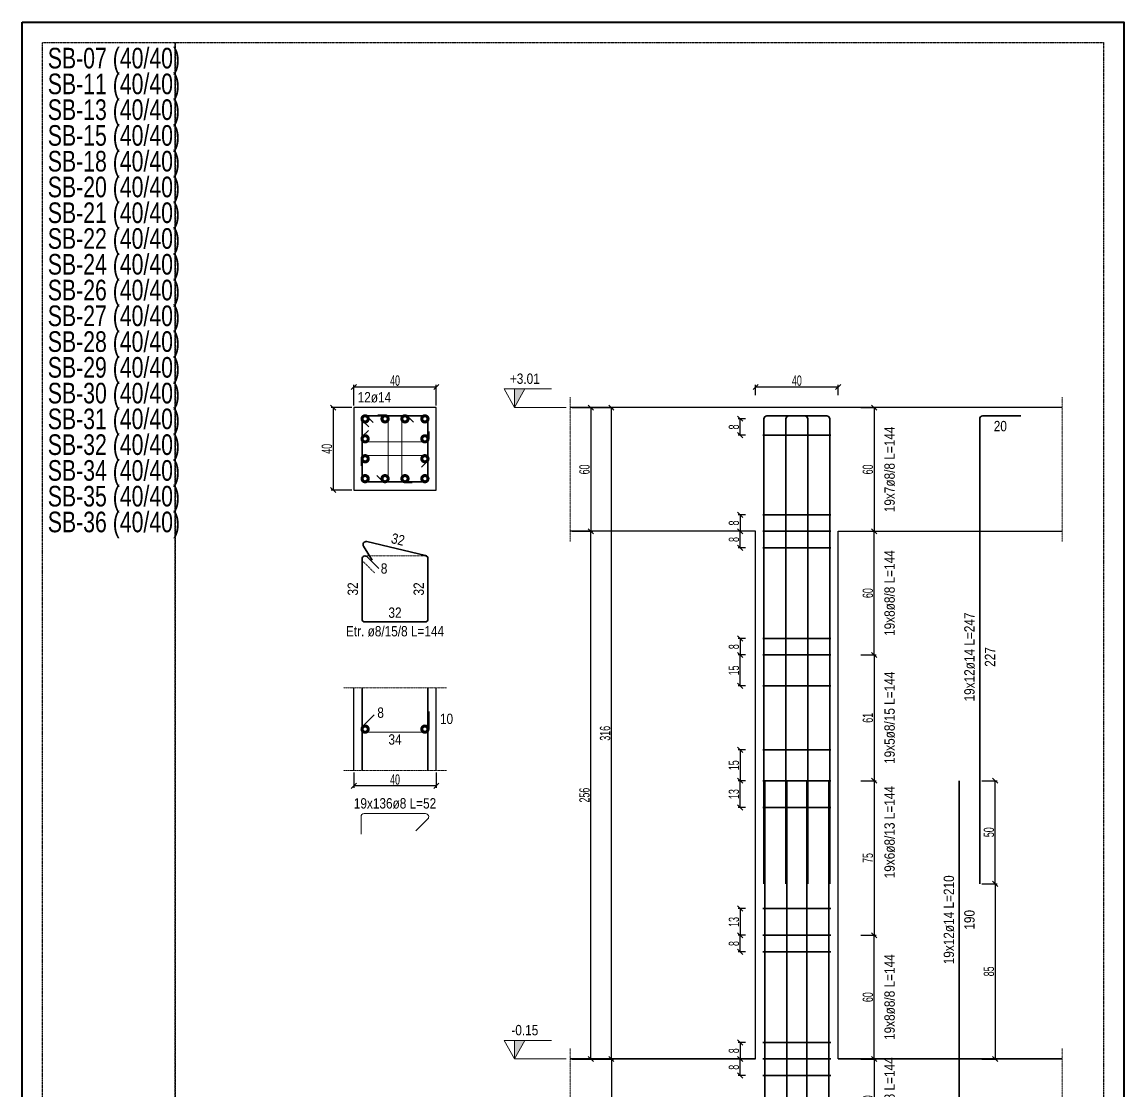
# Model space of a CAD drawing. Header units: millimetres. Extents: x -267 to 94375, y 6431 to 10838.
# Drawn here: x 46803 to 47872, y 7082 to 8119 of the extents above; entities that cross this region are included whole.
import ezdxf
from ezdxf.enums import TextEntityAlignment as Align

# ---------------------------------------------------------------- set-up
doc = ezdxf.new("R2010")
doc.units = ezdxf.units.MM
doc.header["$LTSCALE"] = 0.0001
doc.linetypes.add('DASHED', pattern=[19.05, 12.7, -6.35])
for name, color, linetype, lineweight in [('CIROZ (BEYKENT)', 140, 'Continuous', 20), ('D.GORUNUS (BEYKENT)', 253, 'DASHED', 20), ('DETAY ANTET (BEYKENT)', 5, 'Continuous', 40), ('DONATI (BEYKENT)', 4, 'Continuous', 35), ('DONATI YAZISI (BEYKENT)', 3, 'Continuous', 20), ('ETRIYE (BEYKENT)', 150, 'Continuous', 35), ('KESIT SINIRI (BEYKENT)', 241, 'DASHED', 20), ('KIRIS (BEYKENT)', 2, 'Continuous', 30), ('KOLON (BEYKENT)', 3, 'Continuous', 30), ('KOLON ISMI (BEYKENT)', 91, 'Continuous', 20), ('KOT CIZGI (BEYKENT)', 120, 'Continuous', 20), ('KOT YAZI (BEYKENT)', 7, 'Continuous', 20), ('OLCU (BEYKENT)', 14, 'Continuous', 20), ('TEMEL (BEYKENT)', 2, 'Continuous', 35)]:
    doc.layers.add(name, color=color, linetype=linetype, lineweight=lineweight)
doc.styles.add('DONATI YAZISI (BEYKENT)', font='')
doc.styles.add('KLNOLC-25', font='bahnschrift light condensed', dxfattribs={"width": 0.75, "height": 10})
doc.styles.add('KOT (BEYKENT)', font='')
doc.styles.add('YAZI (BEYKENT)', font='')
doc.styles.get('DONATI YAZISI (BEYKENT)').set_extended_font_data('Bahnschrift Light Condensed')
doc.styles.get('KOT (BEYKENT)').set_extended_font_data('Bahnschrift Light Condensed')
doc.styles.get('YAZI (BEYKENT)').set_extended_font_data('Bahnschrift Light Condensed')
doc.dimstyles.new('KLNOLC-25', dxfattribs={"dimtxt": 10, "dimasz": 5, "dimexe": 2, "dimexo": 2, "dimgap": 1, "dimtad": 1, "dimdec": 1, "dimlfac": 0.5, "dimrnd": 0.5, "dimzin": 12, "dimdsep": 46, "dimtxsty": 'KLNOLC-25', "dimblk": 'OBLIQUE', "dimblk1": 'OBLIQUE', "dimblk2": 'OBLIQUE', "dimcen": 0, "dimclrt": 7, "dimadec": 0, "dimazin": 0, "dimtfac": 1, "dimtdec": 4, "dimtix": 1, "dimtmove": 2, "dimatfit": 3, "dimfxl": 1, "dimtzin": 0, "dimarcsym": 0})

# ---------------------------------------------------------------- blocks, each defined once
blk = doc.blocks.new('_Oblique')
at = {"color": 0, "linetype": 'ByBlock', "lineweight": -2}
blk.add_line((-0.5, -0.5), (0.5, 0.5), dxfattribs=at)
blk = doc.blocks.new('*D739')
at = {"layer": 'DEFPOINTS', "color": 0, "lineweight": -3, "transparency": 16777216}
for p in [(47205, 7764.6), (47125, 7744.6), (47205, 7744.6)]:
    blk.add_point(p, dxfattribs=at)
at = {"layer": 'OLCU (BEYKENT)', "color": 0, "lineweight": -2, "transparency": 16777216}
for p, q in [((47125, 7746.6), (47125, 7766.6)), ((47125, 7764.6), (47205, 7764.6)), ((47205, 7746.6), (47205, 7766.6))]:
    blk.add_line(p, q, dxfattribs=at)
at = {"layer": 'OLCU (BEYKENT)', "color": 0, "lineweight": -2, "transparency": 16777216, "xscale": 5, "yscale": 5, "zscale": 5, "rotation": 180}
blk.add_blockref('_Oblique', (47125, 7764.6), dxfattribs=at)
at = {"layer": 'OLCU (BEYKENT)', "color": 0, "lineweight": -2, "transparency": 16777216, "xscale": 5, "yscale": 5, "zscale": 5}
blk.add_blockref('_Oblique', (47205, 7764.6), dxfattribs=at)
at = {"layer": 'OLCU (BEYKENT)', "color": 7, "transparency": 16777216, "insert": (47165, 7770.7), "char_height": 10, "attachment_point": 5, "style": 'KLNOLC-25'}
blk.add_mtext('40', dxfattribs=at)
blk = doc.blocks.new('*D740')
at = {"layer": 'DEFPOINTS', "color": 0, "lineweight": -3, "transparency": 16777216}
for p in [(47125, 7744.6), (47105, 7664.6), (47125, 7664.6)]:
    blk.add_point(p, dxfattribs=at)
at = {"layer": 'OLCU (BEYKENT)', "color": 0, "lineweight": -2, "transparency": 16777216}
for p, q in [((47123, 7744.6), (47103, 7744.6)), ((47105, 7744.6), (47105, 7664.6)), ((47123, 7664.6), (47103, 7664.6))]:
    blk.add_line(p, q, dxfattribs=at)
at = {"layer": 'OLCU (BEYKENT)', "color": 0, "lineweight": -2, "transparency": 16777216, "xscale": 5, "yscale": 5, "zscale": 5}
for p, rotation in [((47105, 7744.6), 90), ((47105, 7664.6), 270)]:
    blk.add_blockref('_Oblique', p, dxfattribs=dict(at, rotation=rotation))
at = {"layer": 'OLCU (BEYKENT)', "color": 7, "transparency": 16777216, "insert": (47098.9, 7704.6), "char_height": 10, "attachment_point": 5, "rotation": 90, "style": 'KLNOLC-25'}
blk.add_mtext('40', dxfattribs=at)
blk = doc.blocks.new('*D741')
at = {"layer": 'DEFPOINTS', "color": 0, "lineweight": -3, "transparency": 16777216}
for p in [(47732.5, 7282.6), (47732.5, 7112.6), (47747.5, 7112.6)]:
    blk.add_point(p, dxfattribs=at)
at = {"layer": 'OLCU (BEYKENT)', "color": 0, "lineweight": -2, "transparency": 16777216}
for p, q in [((47734.5, 7282.6), (47749.5, 7282.6)), ((47747.5, 7282.6), (47747.5, 7112.6)), ((47734.5, 7112.6), (47749.5, 7112.6))]:
    blk.add_line(p, q, dxfattribs=at)
at = {"layer": 'OLCU (BEYKENT)', "color": 0, "lineweight": -2, "transparency": 16777216, "xscale": 5, "yscale": 5, "zscale": 5}
for p, rotation in [((47747.5, 7282.6), 90), ((47747.5, 7112.6), 270)]:
    blk.add_blockref('_Oblique', p, dxfattribs=dict(at, rotation=rotation))
at = {"layer": 'OLCU (BEYKENT)', "color": 7, "transparency": 16777216, "insert": (47741.4, 7197.6), "char_height": 10, "attachment_point": 5, "rotation": 90, "style": 'KLNOLC-25'}
blk.add_mtext('85', dxfattribs=at)
blk = doc.blocks.new('*D742')
at = {"layer": 'DEFPOINTS', "color": 0, "lineweight": -3, "transparency": 16777216}
for p in [(47732.5, 7382.6), (47747.5, 7382.6), (47732.5, 7282.6)]:
    blk.add_point(p, dxfattribs=at)
at = {"layer": 'OLCU (BEYKENT)', "color": 0, "lineweight": -2, "transparency": 16777216}
for p, q in [((47734.5, 7382.6), (47749.5, 7382.6)), ((47747.5, 7282.6), (47747.5, 7382.6)), ((47734.5, 7282.6), (47749.5, 7282.6))]:
    blk.add_line(p, q, dxfattribs=at)
at = {"layer": 'OLCU (BEYKENT)', "color": 0, "lineweight": -2, "transparency": 16777216, "xscale": 5, "yscale": 5, "zscale": 5}
for p, rotation in [((47747.5, 7382.6), 90), ((47747.5, 7282.6), 270)]:
    blk.add_blockref('_Oblique', p, dxfattribs=dict(at, rotation=rotation))
at = {"layer": 'OLCU (BEYKENT)', "color": 7, "transparency": 16777216, "insert": (47741.4, 7332.6), "char_height": 10, "attachment_point": 5, "rotation": 90, "style": 'KLNOLC-25'}
blk.add_mtext('50', dxfattribs=at)
blk = doc.blocks.new('*D743')
at = {"layer": 'DEFPOINTS', "color": 0, "lineweight": -3, "transparency": 16777216}
for p in [(47507, 7520.6), (47500, 7504.6), (47507, 7504.6)]:
    blk.add_point(p, dxfattribs=at)
at = {"layer": 'OLCU (BEYKENT)', "color": 0, "lineweight": -2, "transparency": 16777216}
for p, q in [((47505, 7520.6), (47498, 7520.6)), ((47500, 7520.6), (47500, 7504.6)), ((47505, 7504.6), (47498, 7504.6))]:
    blk.add_line(p, q, dxfattribs=at)
at = {"layer": 'OLCU (BEYKENT)', "color": 0, "lineweight": -2, "transparency": 16777216, "xscale": 5, "yscale": 5, "zscale": 5}
for p, rotation in [((47500, 7520.6), 90), ((47500, 7504.6), 270)]:
    blk.add_blockref('_Oblique', p, dxfattribs=dict(at, rotation=rotation))
at = {"layer": 'OLCU (BEYKENT)', "color": 7, "transparency": 16777216, "insert": (47493.9, 7512.6), "char_height": 10, "attachment_point": 5, "rotation": 90, "style": 'KLNOLC-25'}
blk.add_mtext('8', dxfattribs=at)
blk = doc.blocks.new('*D744')
at = {"layer": 'DEFPOINTS', "color": 0, "lineweight": -3, "transparency": 16777216}
for p in [(47500, 7624.6), (47507, 7624.6), (47507, 7608.6)]:
    blk.add_point(p, dxfattribs=at)
at = {"layer": 'OLCU (BEYKENT)', "color": 0, "lineweight": -2, "transparency": 16777216}
for p, q in [((47505, 7624.6), (47498, 7624.6)), ((47500, 7608.6), (47500, 7624.6)), ((47505, 7608.6), (47498, 7608.6))]:
    blk.add_line(p, q, dxfattribs=at)
at = {"layer": 'OLCU (BEYKENT)', "color": 0, "lineweight": -2, "transparency": 16777216, "xscale": 5, "yscale": 5, "zscale": 5}
for p, rotation in [((47500, 7624.6), 90), ((47500, 7608.6), 270)]:
    blk.add_blockref('_Oblique', p, dxfattribs=dict(at, rotation=rotation))
at = {"layer": 'OLCU (BEYKENT)', "color": 7, "transparency": 16777216, "insert": (47493.9, 7616.6), "char_height": 10, "attachment_point": 5, "rotation": 90, "style": 'KLNOLC-25'}
blk.add_mtext('8', dxfattribs=at)
blk = doc.blocks.new('*D745')
at = {"layer": 'DEFPOINTS', "color": 0, "lineweight": -3, "transparency": 16777216}
for p in [(47507, 7640.6), (47500, 7624.6), (47507, 7624.6)]:
    blk.add_point(p, dxfattribs=at)
at = {"layer": 'OLCU (BEYKENT)', "color": 0, "lineweight": -2, "transparency": 16777216}
for p, q in [((47505, 7640.6), (47498, 7640.6)), ((47500, 7640.6), (47500, 7624.6)), ((47505, 7624.6), (47498, 7624.6))]:
    blk.add_line(p, q, dxfattribs=at)
at = {"layer": 'OLCU (BEYKENT)', "color": 0, "lineweight": -2, "transparency": 16777216, "xscale": 5, "yscale": 5, "zscale": 5}
for p, rotation in [((47500, 7640.6), 90), ((47500, 7624.6), 270)]:
    blk.add_blockref('_Oblique', p, dxfattribs=dict(at, rotation=rotation))
at = {"layer": 'OLCU (BEYKENT)', "color": 7, "transparency": 16777216, "insert": (47493.9, 7632.6), "char_height": 10, "attachment_point": 5, "rotation": 90, "style": 'KLNOLC-25'}
blk.add_mtext('8', dxfattribs=at)
blk = doc.blocks.new('*D746')
at = {"layer": 'DEFPOINTS', "color": 0, "lineweight": -3, "transparency": 16777216}
for p in [(47500, 7733.8), (47507, 7733.8), (47507, 7717.8)]:
    blk.add_point(p, dxfattribs=at)
at = {"layer": 'OLCU (BEYKENT)', "color": 0, "lineweight": -2, "transparency": 16777216}
for p, q in [((47505, 7733.8), (47498, 7733.8)), ((47500, 7717.8), (47500, 7733.8)), ((47505, 7717.8), (47498, 7717.8))]:
    blk.add_line(p, q, dxfattribs=at)
at = {"layer": 'OLCU (BEYKENT)', "color": 0, "lineweight": -2, "transparency": 16777216, "xscale": 5, "yscale": 5, "zscale": 5}
for p, rotation in [((47500, 7733.8), 90), ((47500, 7717.8), 270)]:
    blk.add_blockref('_Oblique', p, dxfattribs=dict(at, rotation=rotation))
at = {"layer": 'OLCU (BEYKENT)', "color": 7, "transparency": 16777216, "insert": (47493.9, 7725.8), "char_height": 10, "attachment_point": 5, "rotation": 90, "style": 'KLNOLC-25'}
blk.add_mtext('8', dxfattribs=at)
blk = doc.blocks.new('*D747')
at = {"layer": 'DEFPOINTS', "color": 0, "lineweight": -3, "transparency": 16777216}
for p in [(47615, 7624.6), (47630, 7624.6), (47615, 7504.6)]:
    blk.add_point(p, dxfattribs=at)
at = {"layer": 'OLCU (BEYKENT)', "color": 0, "lineweight": -2, "transparency": 16777216}
for p, q in [((47617, 7624.6), (47632, 7624.6)), ((47630, 7504.6), (47630, 7624.6)), ((47617, 7504.6), (47632, 7504.6))]:
    blk.add_line(p, q, dxfattribs=at)
at = {"layer": 'OLCU (BEYKENT)', "color": 0, "lineweight": -2, "transparency": 16777216, "xscale": 5, "yscale": 5, "zscale": 5}
for p, rotation in [((47630, 7624.6), 90), ((47630, 7504.6), 270)]:
    blk.add_blockref('_Oblique', p, dxfattribs=dict(at, rotation=rotation))
at = {"layer": 'OLCU (BEYKENT)', "color": 7, "transparency": 16777216, "insert": (47623.9, 7564.6), "char_height": 10, "attachment_point": 5, "rotation": 90, "style": 'KLNOLC-25'}
blk.add_mtext('60', dxfattribs=at)
blk = doc.blocks.new('*D748')
at = {"layer": 'DEFPOINTS', "color": 0, "lineweight": -3, "transparency": 16777216}
for p in [(47615, 7744.6), (47615, 7624.6), (47630, 7624.6)]:
    blk.add_point(p, dxfattribs=at)
at = {"layer": 'OLCU (BEYKENT)', "color": 0, "lineweight": -2, "transparency": 16777216}
for p, q in [((47617, 7744.6), (47632, 7744.6)), ((47630, 7744.6), (47630, 7624.6)), ((47617, 7624.6), (47632, 7624.6))]:
    blk.add_line(p, q, dxfattribs=at)
at = {"layer": 'OLCU (BEYKENT)', "color": 0, "lineweight": -2, "transparency": 16777216, "xscale": 5, "yscale": 5, "zscale": 5}
for p, rotation in [((47630, 7744.6), 90), ((47630, 7624.6), 270)]:
    blk.add_blockref('_Oblique', p, dxfattribs=dict(at, rotation=rotation))
at = {"layer": 'OLCU (BEYKENT)', "color": 7, "transparency": 16777216, "insert": (47623.9, 7684.6), "char_height": 10, "attachment_point": 5, "rotation": 90, "style": 'KLNOLC-25'}
blk.add_mtext('60', dxfattribs=at)
blk = doc.blocks.new('*D749')
at = {"layer": 'DEFPOINTS', "color": 0, "lineweight": -3, "transparency": 16777216}
for p in [(47507, 7412.6), (47500, 7382.6), (47507, 7382.6)]:
    blk.add_point(p, dxfattribs=at)
at = {"layer": 'OLCU (BEYKENT)', "color": 0, "lineweight": -2, "transparency": 16777216}
for p, q in [((47505, 7412.6), (47498, 7412.6)), ((47500, 7412.6), (47500, 7382.6)), ((47505, 7382.6), (47498, 7382.6))]:
    blk.add_line(p, q, dxfattribs=at)
at = {"layer": 'OLCU (BEYKENT)', "color": 0, "lineweight": -2, "transparency": 16777216, "xscale": 5, "yscale": 5, "zscale": 5}
for p, rotation in [((47500, 7412.6), 90), ((47500, 7382.6), 270)]:
    blk.add_blockref('_Oblique', p, dxfattribs=dict(at, rotation=rotation))
at = {"layer": 'OLCU (BEYKENT)', "color": 7, "transparency": 16777216, "insert": (47493.9, 7397.6), "char_height": 10, "attachment_point": 5, "rotation": 90, "style": 'KLNOLC-25'}
blk.add_mtext('15', dxfattribs=at)
blk = doc.blocks.new('*D750')
at = {"layer": 'DEFPOINTS', "color": 0, "lineweight": -3, "transparency": 16777216}
for p in [(47500, 7504.6), (47507, 7504.6), (47507, 7474.6)]:
    blk.add_point(p, dxfattribs=at)
at = {"layer": 'OLCU (BEYKENT)', "color": 0, "lineweight": -2, "transparency": 16777216}
for p, q in [((47505, 7504.6), (47498, 7504.6)), ((47500, 7474.6), (47500, 7504.6)), ((47505, 7474.6), (47498, 7474.6))]:
    blk.add_line(p, q, dxfattribs=at)
at = {"layer": 'OLCU (BEYKENT)', "color": 0, "lineweight": -2, "transparency": 16777216, "xscale": 5, "yscale": 5, "zscale": 5}
for p, rotation in [((47500, 7504.6), 90), ((47500, 7474.6), 270)]:
    blk.add_blockref('_Oblique', p, dxfattribs=dict(at, rotation=rotation))
at = {"layer": 'OLCU (BEYKENT)', "color": 7, "transparency": 16777216, "insert": (47493.9, 7489.6), "char_height": 10, "attachment_point": 5, "rotation": 90, "style": 'KLNOLC-25'}
blk.add_mtext('15', dxfattribs=at)
blk = doc.blocks.new('*D751')
at = {"layer": 'DEFPOINTS', "color": 0, "lineweight": -3, "transparency": 16777216}
for p in [(47615, 7504.6), (47615, 7382.6), (47630, 7382.6)]:
    blk.add_point(p, dxfattribs=at)
at = {"layer": 'OLCU (BEYKENT)', "color": 0, "lineweight": -2, "transparency": 16777216}
for p, q in [((47617, 7504.6), (47632, 7504.6)), ((47630, 7504.6), (47630, 7382.6)), ((47617, 7382.6), (47632, 7382.6))]:
    blk.add_line(p, q, dxfattribs=at)
at = {"layer": 'OLCU (BEYKENT)', "color": 0, "lineweight": -2, "transparency": 16777216, "xscale": 5, "yscale": 5, "zscale": 5}
for p, rotation in [((47630, 7504.6), 90), ((47630, 7382.6), 270)]:
    blk.add_blockref('_Oblique', p, dxfattribs=dict(at, rotation=rotation))
at = {"layer": 'OLCU (BEYKENT)', "color": 7, "transparency": 16777216, "insert": (47623.9, 7443.6), "char_height": 10, "attachment_point": 5, "rotation": 90, "style": 'KLNOLC-25'}
blk.add_mtext('61', dxfattribs=at)
blk = doc.blocks.new('*D752')
at = {"layer": 'DEFPOINTS', "color": 0, "lineweight": -3, "transparency": 16777216}
for p in [(47507, 7258.6), (47500, 7232.6), (47507, 7232.6)]:
    blk.add_point(p, dxfattribs=at)
at = {"layer": 'OLCU (BEYKENT)', "color": 0, "lineweight": -2, "transparency": 16777216}
for p, q in [((47505, 7258.6), (47498, 7258.6)), ((47500, 7258.6), (47500, 7232.6)), ((47505, 7232.6), (47498, 7232.6))]:
    blk.add_line(p, q, dxfattribs=at)
at = {"layer": 'OLCU (BEYKENT)', "color": 0, "lineweight": -2, "transparency": 16777216, "xscale": 5, "yscale": 5, "zscale": 5}
for p, rotation in [((47500, 7258.6), 90), ((47500, 7232.6), 270)]:
    blk.add_blockref('_Oblique', p, dxfattribs=dict(at, rotation=rotation))
at = {"layer": 'OLCU (BEYKENT)', "color": 7, "transparency": 16777216, "insert": (47493.9, 7245.6), "char_height": 10, "attachment_point": 5, "rotation": 90, "style": 'KLNOLC-25'}
blk.add_mtext('13', dxfattribs=at)
blk = doc.blocks.new('*D753')
at = {"layer": 'DEFPOINTS', "color": 0, "lineweight": -3, "transparency": 16777216}
for p in [(47500, 7382.6), (47507, 7382.6), (47507, 7356.6)]:
    blk.add_point(p, dxfattribs=at)
at = {"layer": 'OLCU (BEYKENT)', "color": 0, "lineweight": -2, "transparency": 16777216}
for p, q in [((47505, 7382.6), (47498, 7382.6)), ((47500, 7356.6), (47500, 7382.6)), ((47505, 7356.6), (47498, 7356.6))]:
    blk.add_line(p, q, dxfattribs=at)
at = {"layer": 'OLCU (BEYKENT)', "color": 0, "lineweight": -2, "transparency": 16777216, "xscale": 5, "yscale": 5, "zscale": 5}
for p, rotation in [((47500, 7382.6), 90), ((47500, 7356.6), 270)]:
    blk.add_blockref('_Oblique', p, dxfattribs=dict(at, rotation=rotation))
at = {"layer": 'OLCU (BEYKENT)', "color": 7, "transparency": 16777216, "insert": (47493.9, 7369.6), "char_height": 10, "attachment_point": 5, "rotation": 90, "style": 'KLNOLC-25'}
blk.add_mtext('13', dxfattribs=at)
blk = doc.blocks.new('*D754')
at = {"layer": 'DEFPOINTS', "color": 0, "lineweight": -3, "transparency": 16777216}
for p in [(47615, 7382.6), (47615, 7232.6), (47630, 7232.6)]:
    blk.add_point(p, dxfattribs=at)
at = {"layer": 'OLCU (BEYKENT)', "color": 0, "lineweight": -2, "transparency": 16777216}
for p, q in [((47617, 7382.6), (47632, 7382.6)), ((47630, 7382.6), (47630, 7232.6)), ((47617, 7232.6), (47632, 7232.6))]:
    blk.add_line(p, q, dxfattribs=at)
at = {"layer": 'OLCU (BEYKENT)', "color": 0, "lineweight": -2, "transparency": 16777216, "xscale": 5, "yscale": 5, "zscale": 5}
for p, rotation in [((47630, 7382.6), 90), ((47630, 7232.6), 270)]:
    blk.add_blockref('_Oblique', p, dxfattribs=dict(at, rotation=rotation))
at = {"layer": 'OLCU (BEYKENT)', "color": 7, "transparency": 16777216, "insert": (47623.9, 7307.6), "char_height": 10, "attachment_point": 5, "rotation": 90, "style": 'KLNOLC-25'}
blk.add_mtext('75', dxfattribs=at)
blk = doc.blocks.new('*D755')
at = {"layer": 'DEFPOINTS', "color": 0, "lineweight": -3, "transparency": 16777216}
for p in [(47507, 7128.6), (47500, 7112.6), (47507, 7112.6)]:
    blk.add_point(p, dxfattribs=at)
at = {"layer": 'OLCU (BEYKENT)', "color": 0, "lineweight": -2, "transparency": 16777216}
for p, q in [((47505, 7128.6), (47498, 7128.6)), ((47500, 7128.6), (47500, 7112.6)), ((47505, 7112.6), (47498, 7112.6))]:
    blk.add_line(p, q, dxfattribs=at)
at = {"layer": 'OLCU (BEYKENT)', "color": 0, "lineweight": -2, "transparency": 16777216, "xscale": 5, "yscale": 5, "zscale": 5}
for p, rotation in [((47500, 7128.6), 90), ((47500, 7112.6), 270)]:
    blk.add_blockref('_Oblique', p, dxfattribs=dict(at, rotation=rotation))
at = {"layer": 'OLCU (BEYKENT)', "color": 7, "transparency": 16777216, "insert": (47493.9, 7120.6), "char_height": 10, "attachment_point": 5, "rotation": 90, "style": 'KLNOLC-25'}
blk.add_mtext('8', dxfattribs=at)
blk = doc.blocks.new('*D756')
at = {"layer": 'DEFPOINTS', "color": 0, "lineweight": -3, "transparency": 16777216}
for p in [(47500, 7232.6), (47507, 7232.6), (47507, 7216.6)]:
    blk.add_point(p, dxfattribs=at)
at = {"layer": 'OLCU (BEYKENT)', "color": 0, "lineweight": -2, "transparency": 16777216}
for p, q in [((47505, 7232.6), (47498, 7232.6)), ((47500, 7216.6), (47500, 7232.6)), ((47505, 7216.6), (47498, 7216.6))]:
    blk.add_line(p, q, dxfattribs=at)
at = {"layer": 'OLCU (BEYKENT)', "color": 0, "lineweight": -2, "transparency": 16777216, "xscale": 5, "yscale": 5, "zscale": 5}
for p, rotation in [((47500, 7232.6), 90), ((47500, 7216.6), 270)]:
    blk.add_blockref('_Oblique', p, dxfattribs=dict(at, rotation=rotation))
at = {"layer": 'OLCU (BEYKENT)', "color": 7, "transparency": 16777216, "insert": (47493.9, 7224.6), "char_height": 10, "attachment_point": 5, "rotation": 90, "style": 'KLNOLC-25'}
blk.add_mtext('8', dxfattribs=at)
blk = doc.blocks.new('*D757')
at = {"layer": 'DEFPOINTS', "color": 0, "lineweight": -3, "transparency": 16777216}
for p in [(47615, 7232.6), (47630, 7232.6), (47615, 7112.6)]:
    blk.add_point(p, dxfattribs=at)
at = {"layer": 'OLCU (BEYKENT)', "color": 0, "lineweight": -2, "transparency": 16777216}
for p, q in [((47617, 7232.6), (47632, 7232.6)), ((47630, 7112.6), (47630, 7232.6)), ((47617, 7112.6), (47632, 7112.6))]:
    blk.add_line(p, q, dxfattribs=at)
at = {"layer": 'OLCU (BEYKENT)', "color": 0, "lineweight": -2, "transparency": 16777216, "xscale": 5, "yscale": 5, "zscale": 5}
for p, rotation in [((47630, 7232.6), 90), ((47630, 7112.6), 270)]:
    blk.add_blockref('_Oblique', p, dxfattribs=dict(at, rotation=rotation))
at = {"layer": 'OLCU (BEYKENT)', "color": 7, "transparency": 16777216, "insert": (47623.9, 7172.6), "char_height": 10, "attachment_point": 5, "rotation": 90, "style": 'KLNOLC-25'}
blk.add_mtext('60', dxfattribs=at)
blk = doc.blocks.new('*D759')
at = {"layer": 'DEFPOINTS', "color": 0, "lineweight": -3, "transparency": 16777216}
for p in [(47500, 7112.6), (47507, 7112.6), (47507, 7096.6)]:
    blk.add_point(p, dxfattribs=at)
at = {"layer": 'OLCU (BEYKENT)', "color": 0, "lineweight": -2, "transparency": 16777216}
for p, q in [((47505, 7112.6), (47498, 7112.6)), ((47500, 7096.6), (47500, 7112.6)), ((47505, 7096.6), (47498, 7096.6))]:
    blk.add_line(p, q, dxfattribs=at)
at = {"layer": 'OLCU (BEYKENT)', "color": 0, "lineweight": -2, "transparency": 16777216, "xscale": 5, "yscale": 5, "zscale": 5}
for p, rotation in [((47500, 7112.6), 90), ((47500, 7096.6), 270)]:
    blk.add_blockref('_Oblique', p, dxfattribs=dict(at, rotation=rotation))
at = {"layer": 'OLCU (BEYKENT)', "color": 7, "transparency": 16777216, "insert": (47493.9, 7104.6), "char_height": 10, "attachment_point": 5, "rotation": 90, "style": 'KLNOLC-25'}
blk.add_mtext('8', dxfattribs=at)
blk = doc.blocks.new('*D760')
at = {"layer": 'DEFPOINTS', "color": 0, "lineweight": -3, "transparency": 16777216}
for p in [(47615, 7112.6), (47615, 7032.6), (47630, 7032.6)]:
    blk.add_point(p, dxfattribs=at)
at = {"layer": 'OLCU (BEYKENT)', "color": 0, "lineweight": -2, "transparency": 16777216}
for p, q in [((47617, 7112.6), (47632, 7112.6)), ((47630, 7112.6), (47630, 7032.6)), ((47617, 7032.6), (47632, 7032.6))]:
    blk.add_line(p, q, dxfattribs=at)
at = {"layer": 'OLCU (BEYKENT)', "color": 0, "lineweight": -2, "transparency": 16777216, "xscale": 5, "yscale": 5, "zscale": 5}
for p, rotation in [((47630, 7112.6), 90), ((47630, 7032.6), 270)]:
    blk.add_blockref('_Oblique', p, dxfattribs=dict(at, rotation=rotation))
at = {"layer": 'OLCU (BEYKENT)', "color": 7, "transparency": 16777216, "insert": (47623.9, 7072.6), "char_height": 10, "attachment_point": 5, "rotation": 90, "style": 'KLNOLC-25'}
blk.add_mtext('40', dxfattribs=at)
blk = doc.blocks.new('*D761')
at = {"layer": 'DEFPOINTS', "color": 0, "lineweight": -3, "transparency": 16777216}
for p in [(47335, 7112.6), (47335, 6992.6), (47375, 6992.6)]:
    blk.add_point(p, dxfattribs=at)
at = {"layer": 'OLCU (BEYKENT)', "color": 0, "lineweight": -2, "transparency": 16777216}
for p, q in [((47337, 7112.6), (47377, 7112.6)), ((47375, 7112.6), (47375, 6992.6)), ((47337, 6992.6), (47377, 6992.6))]:
    blk.add_line(p, q, dxfattribs=at)
at = {"layer": 'OLCU (BEYKENT)', "color": 0, "lineweight": -2, "transparency": 16777216, "xscale": 5, "yscale": 5, "zscale": 5}
for p, rotation in [((47375, 7112.6), 90), ((47375, 6992.6), 270)]:
    blk.add_blockref('_Oblique', p, dxfattribs=dict(at, rotation=rotation))
at = {"layer": 'OLCU (BEYKENT)', "color": 7, "transparency": 16777216, "insert": (47368.9, 7052.6), "char_height": 10, "attachment_point": 5, "rotation": 90, "style": 'KLNOLC-25'}
blk.add_mtext('60', dxfattribs=at)
blk = doc.blocks.new('*D762')
at = {"layer": 'DEFPOINTS', "color": 0, "lineweight": -3, "transparency": 16777216}
for p in [(47335, 7624.6), (47355, 7624.6), (47335, 7112.6)]:
    blk.add_point(p, dxfattribs=at)
at = {"layer": 'OLCU (BEYKENT)', "color": 0, "lineweight": -2, "transparency": 16777216}
for p, q in [((47337, 7624.6), (47357, 7624.6)), ((47355, 7112.6), (47355, 7624.6)), ((47337, 7112.6), (47357, 7112.6))]:
    blk.add_line(p, q, dxfattribs=at)
at = {"layer": 'OLCU (BEYKENT)', "color": 0, "lineweight": -2, "transparency": 16777216, "xscale": 5, "yscale": 5, "zscale": 5}
for p, rotation in [((47355, 7624.6), 90), ((47355, 7112.6), 270)]:
    blk.add_blockref('_Oblique', p, dxfattribs=dict(at, rotation=rotation))
at = {"layer": 'OLCU (BEYKENT)', "color": 7, "transparency": 16777216, "insert": (47348.9, 7368.6), "char_height": 10, "attachment_point": 5, "rotation": 90, "style": 'KLNOLC-25'}
blk.add_mtext('256', dxfattribs=at)
blk = doc.blocks.new('*D763')
at = {"layer": 'DEFPOINTS', "color": 0, "lineweight": -3, "transparency": 16777216}
for p in [(47335, 7744.6), (47335, 7624.6), (47355, 7624.6)]:
    blk.add_point(p, dxfattribs=at)
at = {"layer": 'OLCU (BEYKENT)', "color": 0, "lineweight": -2, "transparency": 16777216}
for p, q in [((47337, 7744.6), (47357, 7744.6)), ((47355, 7744.6), (47355, 7624.6)), ((47337, 7624.6), (47357, 7624.6))]:
    blk.add_line(p, q, dxfattribs=at)
at = {"layer": 'OLCU (BEYKENT)', "color": 0, "lineweight": -2, "transparency": 16777216, "xscale": 5, "yscale": 5, "zscale": 5}
for p, rotation in [((47355, 7744.6), 90), ((47355, 7624.6), 270)]:
    blk.add_blockref('_Oblique', p, dxfattribs=dict(at, rotation=rotation))
at = {"layer": 'OLCU (BEYKENT)', "color": 7, "transparency": 16777216, "insert": (47348.9, 7684.6), "char_height": 10, "attachment_point": 5, "rotation": 90, "style": 'KLNOLC-25'}
blk.add_mtext('60', dxfattribs=at)
blk = doc.blocks.new('*D764')
at = {"layer": 'DEFPOINTS', "color": 0, "lineweight": -3, "transparency": 16777216}
for p in [(47335, 7744.6), (47375, 7744.6), (47335, 7112.6)]:
    blk.add_point(p, dxfattribs=at)
at = {"layer": 'OLCU (BEYKENT)', "color": 0, "lineweight": -2, "transparency": 16777216}
for p, q in [((47337, 7744.6), (47377, 7744.6)), ((47375, 7112.6), (47375, 7744.6)), ((47337, 7112.6), (47377, 7112.6))]:
    blk.add_line(p, q, dxfattribs=at)
at = {"layer": 'OLCU (BEYKENT)', "color": 0, "lineweight": -2, "transparency": 16777216, "xscale": 5, "yscale": 5, "zscale": 5}
for p, rotation in [((47375, 7744.6), 90), ((47375, 7112.6), 270)]:
    blk.add_blockref('_Oblique', p, dxfattribs=dict(at, rotation=rotation))
at = {"layer": 'OLCU (BEYKENT)', "color": 7, "transparency": 16777216, "insert": (47368.9, 7428.6), "char_height": 10, "attachment_point": 5, "rotation": 90, "style": 'KLNOLC-25'}
blk.add_mtext('316', dxfattribs=at)
blk = doc.blocks.new('*D765')
at = {"layer": 'DEFPOINTS', "color": 0, "lineweight": -3, "transparency": 16777216}
for p in [(47595, 7764.6), (47515, 7754.6), (47595, 7754.6)]:
    blk.add_point(p, dxfattribs=at)
at = {"layer": 'OLCU (BEYKENT)', "color": 0, "lineweight": -2, "transparency": 16777216}
for p, q in [((47515, 7756.6), (47515, 7766.6)), ((47515, 7764.6), (47595, 7764.6)), ((47595, 7756.6), (47595, 7766.6))]:
    blk.add_line(p, q, dxfattribs=at)
at = {"layer": 'OLCU (BEYKENT)', "color": 0, "lineweight": -2, "transparency": 16777216, "xscale": 5, "yscale": 5, "zscale": 5, "rotation": 180}
blk.add_blockref('_Oblique', (47515, 7764.6), dxfattribs=at)
at = {"layer": 'OLCU (BEYKENT)', "color": 0, "lineweight": -2, "transparency": 16777216, "xscale": 5, "yscale": 5, "zscale": 5}
blk.add_blockref('_Oblique', (47595, 7764.6), dxfattribs=at)
at = {"layer": 'OLCU (BEYKENT)', "color": 7, "transparency": 16777216, "insert": (47555, 7770.7), "char_height": 10, "attachment_point": 5, "style": 'KLNOLC-25'}
blk.add_mtext('40', dxfattribs=at)
blk = doc.blocks.new('*D769')
at = {"layer": 'DEFPOINTS', "color": 0, "lineweight": -3, "transparency": 16777216}
for p in [(47125, 7392.6), (47205, 7392.6), (47125, 7377.6)]:
    blk.add_point(p, dxfattribs=at)
at = {"layer": 'OLCU (BEYKENT)', "color": 0, "lineweight": -2, "transparency": 16777216}
for p, q in [((47125, 7390.6), (47125, 7375.6)), ((47205, 7390.6), (47205, 7375.6)), ((47205, 7377.6), (47125, 7377.6))]:
    blk.add_line(p, q, dxfattribs=at)
at = {"layer": 'OLCU (BEYKENT)', "color": 0, "lineweight": -2, "transparency": 16777216, "xscale": 5, "yscale": 5, "zscale": 5, "rotation": 180}
blk.add_blockref('_Oblique', (47125, 7377.6), dxfattribs=at)
at = {"layer": 'OLCU (BEYKENT)', "color": 0, "lineweight": -2, "transparency": 16777216, "xscale": 5, "yscale": 5, "zscale": 5}
blk.add_blockref('_Oblique', (47205, 7377.6), dxfattribs=at)
at = {"layer": 'OLCU (BEYKENT)', "color": 7, "transparency": 16777216, "insert": (47165, 7383.7), "char_height": 10, "attachment_point": 5, "style": 'KLNOLC-25'}
blk.add_mtext('40', dxfattribs=at)

msp = doc.modelspace()

# ---------------------------------------------------------------- linework, layer by layer
at = {"layer": 'CIROZ (BEYKENT)'}
for points in [[(47147.16, 7678.82), (47153.17, 7672.81, 0.6681786), (47158.29, 7674.93), (47158.29, 7734.64, 0.4142136), (47155.29, 7737.64), (47148.29, 7737.64)], [(47182.76, 7730.46), (47176.74, 7736.47, 0.6681786), (47171.62, 7734.35), (47171.62, 7674.64, 0.4142136), (47174.62, 7671.64), (47181.62, 7671.64)], [(47139.14, 7722.44), (47133.13, 7716.43, 0.6681786), (47135.25, 7711.31), (47194.96, 7711.31, 0.4142136), (47197.96, 7714.31), (47197.96, 7721.31)], [(47190.77, 7686.84), (47196.79, 7692.85, 0.6681786), (47194.66, 7697.97), (47134.96, 7697.97, 0.4142136), (47131.96, 7694.97), (47131.96, 7687.97)], [(47144.8, 7446.43), (47133.13, 7434.76, 0.6681786), (47135.25, 7429.64), (47194.96, 7429.64, 0.4142136), (47197.96, 7432.64), (47197.96, 7449.64)], [(47185.12, 7333.85), (47196.79, 7345.52, 0.6681786), (47194.66, 7350.64), (47134.96, 7350.64, 0.4142136), (47131.96, 7347.64), (47131.96, 7330.64)]]:
    msp.add_lwpolyline(points, format="xyb", dxfattribs=at)
at = {"layer": 'D.GORUNUS (BEYKENT)', "ltscale": 0.5}
msp.add_lwpolyline([(47196.96, 7596.64), (47196.96, 7597.64, 0.4142136), (47193.96, 7600.64), (47135.96, 7600.64), (47135.93, 7600.64, 0.6681786), (47133.81, 7595.52), (47145.1, 7584.22)], format="xyb", dxfattribs=at)
at = {"layer": 'DETAY ANTET (BEYKENT)'}
msp.add_lwpolyline([(46802.96, 8118.64), (47872.46, 8118.64), (47872.46, 6698.64), (46802.96, 6698.64), (46802.96, 8118.64)], close=True, dxfattribs=at)
at = {"layer": 'DETAY ANTET (BEYKENT)', "color": 7, "linetype": 'DASHED', "lineweight": -3, "ltscale": 2}
for points in [[(46822.96, 8098.64), (47852.46, 8098.64), (47852.46, 6718.64), (46822.96, 6718.64)], [(46951.62, 8098.64), (46951.62, 6718.64)]]:
    msp.add_lwpolyline(points, close=True, dxfattribs=at)
at = {"layer": 'DONATI (BEYKENT)'}
for p, q in [((47132.96, 7392.64), (47132.96, 7472.64)), ((47196.96, 7392.64), (47196.96, 7472.64)), ((47545.29, 7382.64), (47545.29, 7002.64)), ((47564.62, 7382.64), (47564.62, 7002.64))]:
    msp.add_line(p, q, dxfattribs=at)
at = {"layer": 'DONATI (BEYKENT)', "const_width": 6}
for points in [[(47134.46, 7733.64, 1), (47137.46, 7733.64, 1)], [(47153.79, 7733.64, 1), (47156.79, 7733.64, 1)], [(47173.12, 7733.64, 1), (47176.12, 7733.64, 1)], [(47192.46, 7733.64, 1), (47195.46, 7733.64, 1)], [(47134.46, 7714.31, 1), (47137.46, 7714.31, 1)], [(47192.46, 7714.31, 1), (47195.46, 7714.31, 1)], [(47134.46, 7694.97, 1), (47137.46, 7694.97, 1)], [(47192.46, 7694.97, 1), (47195.46, 7694.97, 1)], [(47134.46, 7675.64, 1), (47137.46, 7675.64, 1)], [(47153.79, 7675.64, 1), (47156.79, 7675.64, 1)], [(47173.12, 7675.64, 1), (47176.12, 7675.64, 1)], [(47192.46, 7675.64, 1), (47195.46, 7675.64, 1)], [(47134.46, 7432.64, 1), (47137.46, 7432.64, 1)], [(47192.46, 7432.64, 1), (47195.46, 7432.64, 1)]]:
    msp.add_lwpolyline(points, format="xyb", close=True, dxfattribs=at)
at = {"layer": 'DONATI (BEYKENT)'}
for points in [[(47522.96, 7282.64), (47522.96, 7733.64, -0.4142136), (47525.96, 7736.64), (47562.96, 7736.64)], [(47565.62, 7282.64), (47565.62, 7733.64, 0.4142136), (47562.62, 7736.64), (47525.62, 7736.64)], [(47544.29, 7282.64), (47544.29, 7733.64, -0.4142136), (47547.29, 7736.64), (47584.29, 7736.64)], [(47586.96, 7282.64), (47586.96, 7733.64, 0.4142136), (47583.96, 7736.64), (47546.96, 7736.64)], [(47732.46, 7282.64), (47732.46, 7733.64, -0.4142136), (47735.46, 7736.64), (47772.46, 7736.64)], [(47523.96, 7382.64), (47523.96, 7005.64, -0.4142136), (47520.96, 7002.64), (47483.96, 7002.64)], [(47585.96, 7382.64), (47585.96, 7005.64, 0.4142136), (47588.96, 7002.64), (47625.96, 7002.64)], [(47712.46, 7382.64), (47712.46, 7005.64, 0.4142136), (47715.46, 7002.64), (47752.46, 7002.64)]]:
    msp.add_lwpolyline(points, format="xyb", dxfattribs=at)
at = {"layer": 'ETRIYE (BEYKENT)'}
for points in [[(47143.72, 7730.15), (47138.08, 7735.79, 0.6681786), (47132.96, 7733.66), (47132.96, 7675.64, 0.4142136), (47135.96, 7672.64), (47193.96, 7672.64, 0.4142136), (47196.96, 7675.64), (47196.96, 7733.64, 0.4142136), (47193.96, 7736.64), (47135.96, 7736.64), (47135.93, 7736.64, 0.6681786), (47133.81, 7731.52), (47139.45, 7725.88)], [(47149.37, 7588.49), (47138.08, 7599.79, 0.6681786), (47132.96, 7597.66), (47132.96, 7539.64, 0.4142136), (47135.96, 7536.64), (47193.96, 7536.64, 0.4142136), (47196.96, 7539.64), (47196.96, 7598.26, 0.3482828), (47194.64, 7601.18), (47137.59, 7614.55, 0.6681786), (47134.36, 7610.05), (47142.81, 7596.43)]]:
    msp.add_lwpolyline(points, format="xyb", dxfattribs=at)
for points in [[(47521.96, 7717.84), (47587.96, 7717.84)], [(47521.96, 7640.64), (47587.96, 7640.64)], [(47521.96, 7624.64), (47587.96, 7624.64)], [(47521.96, 7608.64), (47587.96, 7608.64)], [(47521.96, 7520.64), (47587.96, 7520.64)], [(47521.96, 7504.64), (47587.96, 7504.64)], [(47521.96, 7474.64), (47587.96, 7474.64)], [(47521.96, 7412.64), (47587.96, 7412.64)], [(47521.96, 7382.64), (47587.96, 7382.64)], [(47521.96, 7356.64), (47587.96, 7356.64)], [(47521.96, 7258.64), (47587.96, 7258.64)], [(47521.96, 7232.64), (47587.96, 7232.64)], [(47521.96, 7216.64), (47587.96, 7216.64)], [(47521.96, 7128.64), (47587.96, 7128.64)], [(47521.96, 7112.64), (47587.96, 7112.64)], [(47521.96, 7096.64), (47587.96, 7096.64)]]:
    msp.add_lwpolyline(points, dxfattribs=at)
at = {"layer": 'KESIT SINIRI (BEYKENT)'}
for p, q in [((47334.96, 7754.64), (47334.96, 7614.64)), ((47812.46, 7754.64), (47812.46, 7614.64)), ((47114.96, 7472.64), (47214.96, 7472.64)), ((47114.96, 7392.64), (47214.96, 7392.64)), ((47334.96, 7122.64), (47334.96, 6982.64)), ((47812.46, 7122.64), (47812.46, 6982.64))]:
    msp.add_line(p, q, dxfattribs=at)
at = {"layer": 'KIRIS (BEYKENT)'}
for p, q in [((47812.46, 7744.64), (47334.96, 7744.64)), ((47514.96, 7624.64), (47334.96, 7624.64)), ((47594.96, 7624.64), (47812.46, 7624.64))]:
    msp.add_line(p, q, dxfattribs=at)
at = {"layer": 'KOLON (BEYKENT)'}
for p, q in [((47514.96, 7112.64), (47514.96, 7624.64)), ((47594.96, 7112.64), (47594.96, 7624.64)), ((47124.96, 7392.64), (47124.96, 7472.64)), ((47204.96, 7392.64), (47204.96, 7472.64))]:
    msp.add_line(p, q, dxfattribs=at)
msp.add_lwpolyline([(47124.96, 7744.64), (47124.96, 7664.64), (47204.96, 7664.64), (47204.96, 7744.64)], close=True, dxfattribs=at)
at = {"layer": 'KOT CIZGI (BEYKENT)'}
for p, q in [((47280.96, 7744.64), (47330.96, 7744.64)), ((47280.96, 7112.64), (47330.96, 7112.64))]:
    msp.add_line(p, q, dxfattribs=at)
for points in [[(47280.96, 7744.64), (47280.96, 7762.64), (47290.96, 7762.64), (47280.96, 7744.64), (47270.96, 7762.64), (47316.96, 7762.64)], [(47280.96, 7112.64), (47280.96, 7130.64), (47290.96, 7130.64), (47280.96, 7112.64), (47270.96, 7130.64), (47316.96, 7130.64)]]:
    msp.add_lwpolyline(points, dxfattribs=at)
for points in [[(47280.96, 7744.64), (47280.96, 7762.64), (47290.96, 7762.64)], [(47280.96, 7112.64), (47280.96, 7130.64), (47290.96, 7130.64)]]:
    msp.add_solid(points, dxfattribs=at)
at = {"layer": 'TEMEL (BEYKENT)'}
for p, q in [((47334.96, 7112.64), (47514.96, 7112.64)), ((47812.46, 7112.64), (47594.96, 7112.64))]:
    msp.add_line(p, q, dxfattribs=at)

# ---------------------------------------------------------------- texts
at = {"layer": 'DONATI YAZISI (BEYKENT)', "style": 'DONATI YAZISI (BEYKENT)'}
for s, p in [('12ø14', (47144.96, 7754.64)), ('20', (47752.46, 7726.64)), ('8', (47154.37, 7588.49)), ('32', (47164.96, 7545.64)), ('Etr. ø8/15/8 L=144', (47164.96, 7527.64)), ('8', (47150.96, 7448.64)), ('10', (47214.96, 7442.64)), ('34', (47164.96, 7422.64)), ('19x136ø8 L=52', (47164.96, 7360.64))]:
    msp.add_text(s, height=10, dxfattribs=at).set_placement(p, align=Align.MIDDLE_CENTER)
for s, rotation, p in [('19x7ø8/8 L=144', 90, (47644.96, 7684.64)), ('32', 347, (47167.85, 7616.7)), ('19x8ø8/8 L=144', 90, (47644.96, 7564.64)), ('32', 90, (47123.96, 7568.64)), ('32', 90, (47187.96, 7568.64)), ('19x12ø14 L=247', 90, (47722.46, 7502.64)), ('227', 90, (47742.46, 7502.64)), ('19x5ø8/15 L=144', 90, (47644.96, 7443.64)), ('19x6ø8/13 L=144', 90, (47644.96, 7332.64)), ('19x12ø14 L=210', 90, (47702.46, 7247.64)), ('190', 90, (47722.46, 7247.64)), ('19x8ø8/8 L=144', 90, (47644.96, 7172.64)), ('19x5ø8/8 L=144', 90, (47644.96, 7072.64))]:
    msp.add_text(s, height=10, rotation=rotation, dxfattribs=at).set_placement(p, align=Align.MIDDLE_CENTER)
at = {"layer": 'KOLON ISMI (BEYKENT)', "style": 'YAZI (BEYKENT)', "width": 0.9}
for s, p in [('SB-07 (40/40)', (46827.96, 8073.64)), ('SB-11 (40/40)', (46827.96, 8048.64)), ('SB-13 (40/40)', (46827.96, 8023.64)), ('SB-15 (40/40)', (46827.96, 7998.64)), ('SB-18 (40/40)', (46827.96, 7973.64)), ('SB-20 (40/40)', (46827.96, 7948.64)), ('SB-21 (40/40)', (46827.96, 7923.64)), ('SB-22 (40/40)', (46827.96, 7898.64)), ('SB-24 (40/40)', (46827.96, 7873.64)), ('SB-26 (40/40)', (46827.96, 7848.64)), ('SB-27 (40/40)', (46827.96, 7823.64)), ('SB-28 (40/40)', (46827.96, 7798.64)), ('SB-29 (40/40)', (46827.96, 7773.64)), ('SB-30 (40/40)', (46827.96, 7748.64)), ('SB-31 (40/40)', (46827.96, 7723.64)), ('SB-32 (40/40)', (46827.96, 7698.64)), ('SB-34 (40/40)', (46827.96, 7673.64)), ('SB-35 (40/40)', (46827.96, 7648.64)), ('SB-36 (40/40)', (46827.96, 7623.64))]:
    msp.add_text(s, height=20, dxfattribs=at).set_placement(p)
at = {"layer": 'KOT YAZI (BEYKENT)', "style": 'KOT (BEYKENT)'}
for s, p in [('+3.01', (47290.96, 7772.64)), ('-0.15', (47290.96, 7140.64))]:
    msp.add_text(s, height=10, dxfattribs=at).set_placement(p, align=Align.MIDDLE_CENTER)

# ---------------------------------------------------------------- dimensions: what is measured, and where the dimension line sits
at = {"layer": 'OLCU (BEYKENT)'}
for base, p1, p2, picture, middle in [((47204.96, 7764.64), (47124.96, 7744.64), (47204.96, 7744.64), '*D739', (47164.96, 7770.74)), ((47594.96, 7764.64), (47514.96, 7754.64), (47594.96, 7754.64), '*D765', (47554.96, 7770.74)), ((47124.96, 7377.64), (47204.96, 7392.64), (47124.96, 7392.64), '*D769', (47164.96, 7383.74))]:
    dim = msp.add_linear_dim(base=base, p1=p1, p2=p2, dimstyle='KLNOLC-25', dxfattribs=at)
    dim.commit()
    dim.dimension.update_dxf_attribs({"geometry": picture, "text_midpoint": middle})
for base, p1, p2, picture, middle in [((47104.96, 7664.64), (47124.96, 7744.64), (47124.96, 7664.64), '*D740', (47098.85, 7704.64)), ((47354.96, 7624.64), (47334.96, 7744.64), (47334.96, 7624.64), '*D763', (47348.85, 7684.64)), ((47374.96, 7744.64), (47334.96, 7112.64), (47334.96, 7744.64), '*D764', (47368.85, 7428.64)), ((47629.96, 7624.64), (47614.96, 7744.64), (47614.96, 7624.64), '*D748', (47623.85, 7684.64)), ((47499.96, 7733.84), (47506.96, 7717.84), (47506.96, 7733.84), '*D746', (47493.85, 7725.84)), ((47499.96, 7624.64), (47506.96, 7640.64), (47506.96, 7624.64), '*D745', (47493.85, 7632.64)), ((47354.96, 7624.64), (47334.96, 7112.64), (47334.96, 7624.64), '*D762', (47348.85, 7368.64)), ((47499.96, 7624.64), (47506.96, 7608.64), (47506.96, 7624.64), '*D744', (47493.85, 7616.64)), ((47629.96, 7624.64), (47614.96, 7504.64), (47614.96, 7624.64), '*D747', (47623.85, 7564.64)), ((47499.96, 7504.64), (47506.96, 7520.64), (47506.96, 7504.64), '*D743', (47493.85, 7512.64)), ((47499.96, 7504.64), (47506.96, 7474.64), (47506.96, 7504.64), '*D750', (47493.91, 7489.64)), ((47629.96, 7382.64), (47614.96, 7504.64), (47614.96, 7382.64), '*D751', (47623.91, 7443.64)), ((47499.96, 7382.64), (47506.96, 7412.64), (47506.96, 7382.64), '*D749', (47493.91, 7397.64)), ((47499.96, 7382.64), (47506.96, 7356.64), (47506.96, 7382.64), '*D753', (47493.85, 7369.64)), ((47629.96, 7232.64), (47614.96, 7382.64), (47614.96, 7232.64), '*D754', (47623.91, 7307.64)), ((47747.46, 7382.64), (47732.46, 7282.64), (47732.46, 7382.64), '*D742', (47741.35, 7332.64)), ((47747.46, 7112.64), (47732.46, 7282.64), (47732.46, 7112.64), '*D741', (47741.35, 7197.64)), ((47499.96, 7232.64), (47506.96, 7258.64), (47506.96, 7232.64), '*D752', (47493.85, 7245.64)), ((47499.96, 7232.64), (47506.96, 7216.64), (47506.96, 7232.64), '*D756', (47493.85, 7224.64)), ((47629.96, 7232.64), (47614.96, 7112.64), (47614.96, 7232.64), '*D757', (47623.85, 7172.64)), ((47499.96, 7112.64), (47506.96, 7128.64), (47506.96, 7112.64), '*D755', (47493.85, 7120.64)), ((47374.96, 6992.64), (47334.96, 7112.64), (47334.96, 6992.64), '*D761', (47368.85, 7052.64)), ((47499.96, 7112.64), (47506.96, 7096.64), (47506.96, 7112.64), '*D759', (47493.85, 7104.64)), ((47629.96, 7032.64), (47614.96, 7112.64), (47614.96, 7032.64), '*D760', (47623.85, 7072.64))]:
    dim = msp.add_linear_dim(base=base, p1=p1, p2=p2, angle=90, dimstyle='KLNOLC-25', dxfattribs=at)
    dim.commit()
    dim.dimension.update_dxf_attribs({"geometry": picture, "text_midpoint": middle})

doc.saveas('drawing.dxf')
